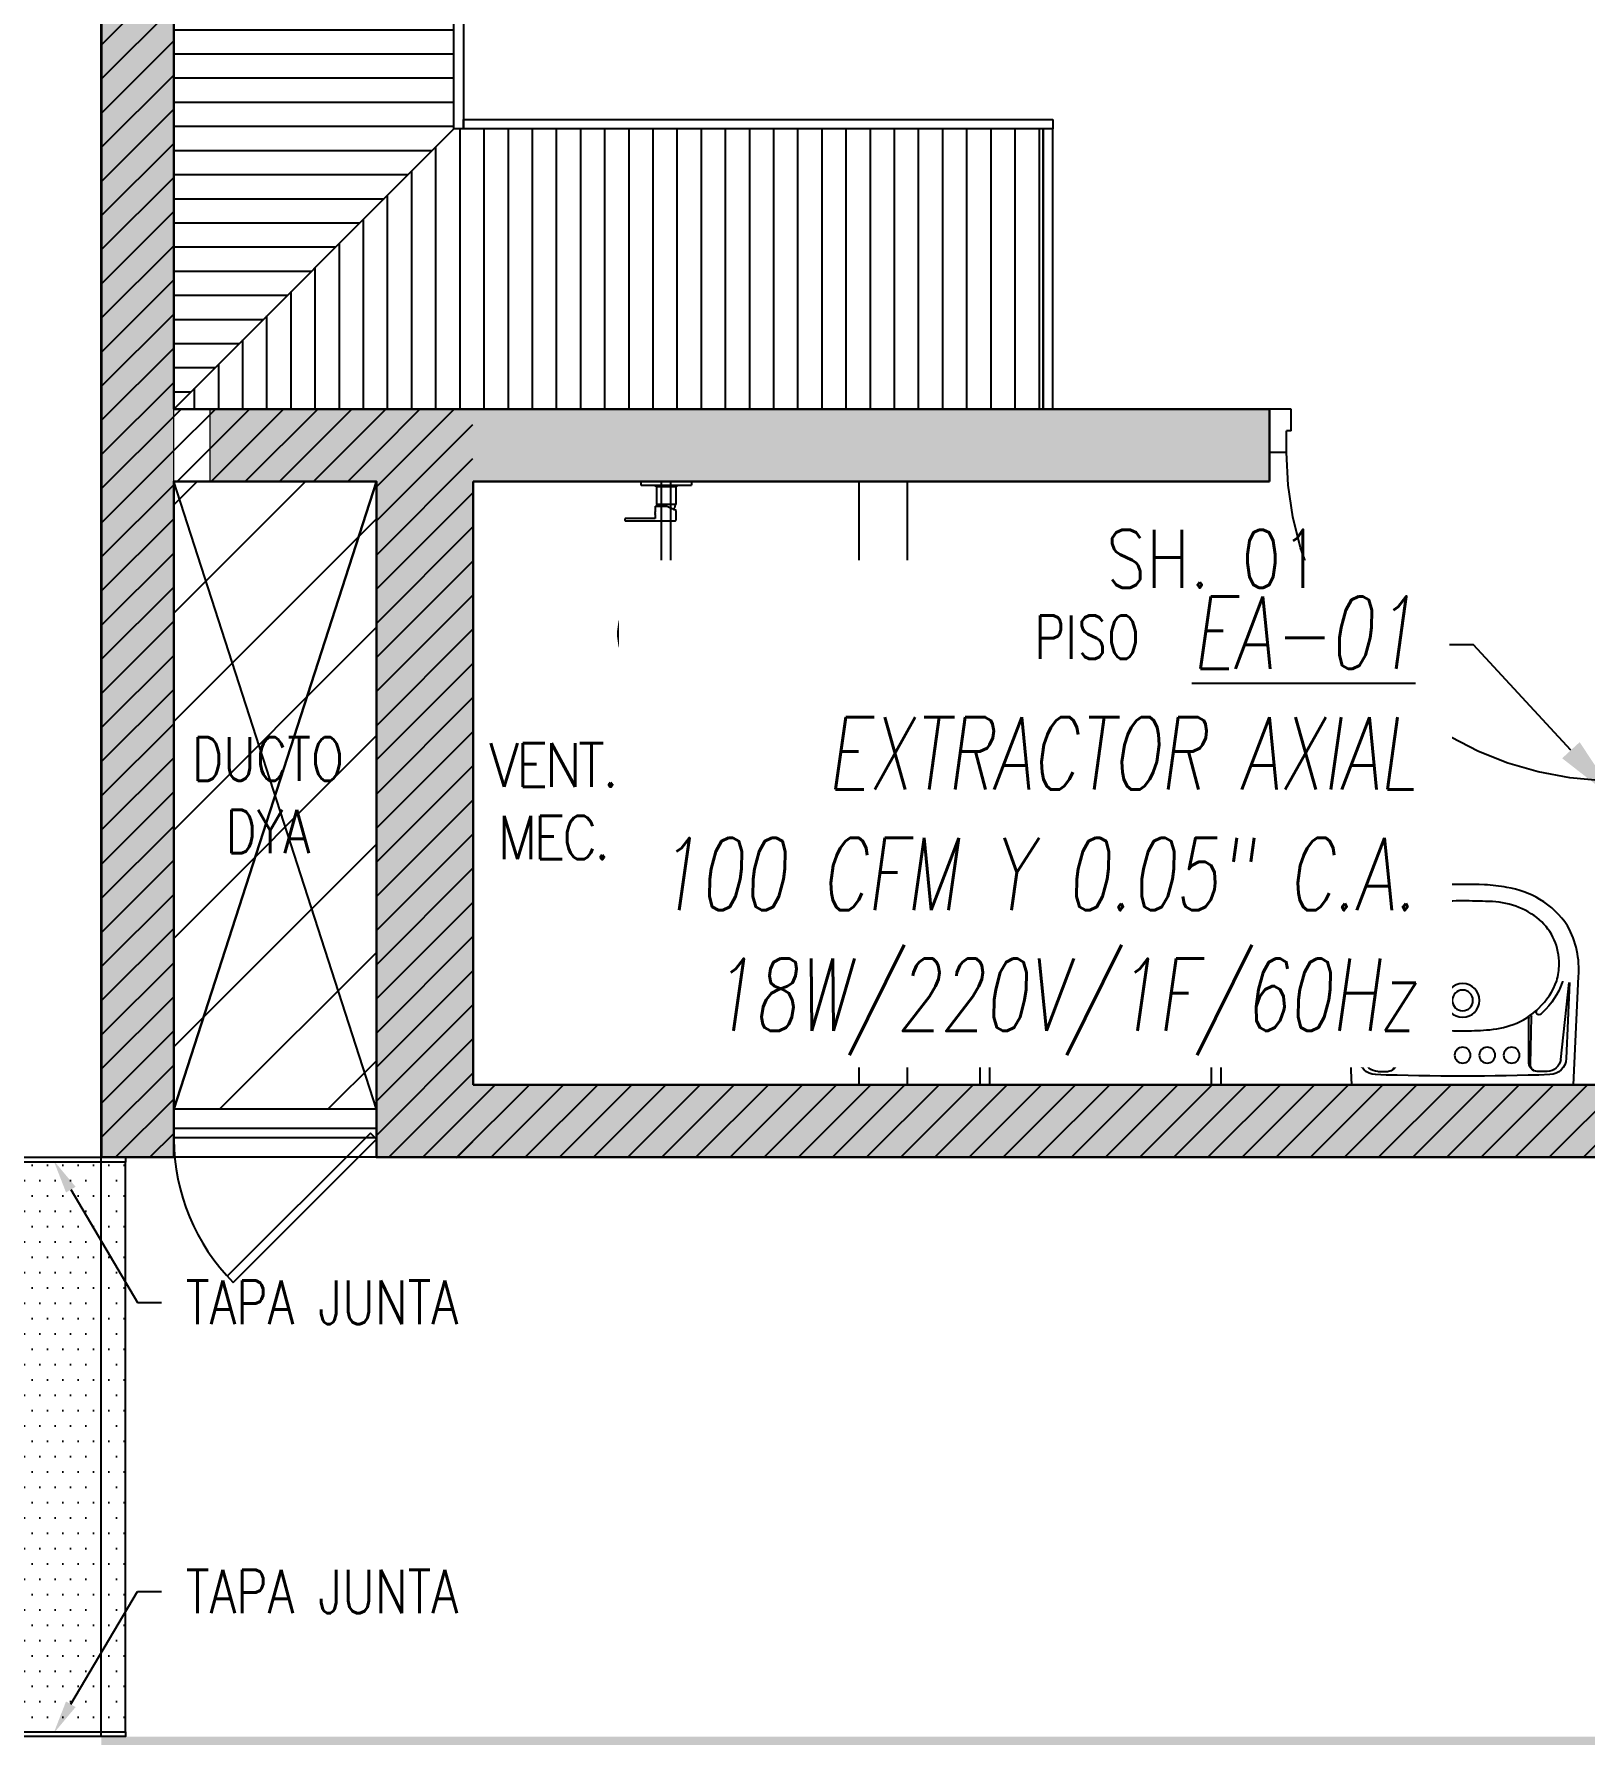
# Model space of a CAD drawing. Header units: millimetres. Extents: x 98 to 155, y -181 to 127.
# Drawn here: x 128.532 to 131.745, y -27.08 to -23.557 of the extents above; entities that cross this region are included whole.
import ezdxf
from ezdxf import colors
from ezdxf.entities.mleader import LeaderData, LeaderLine
from ezdxf.enums import TextEntityAlignment as Align
from ezdxf.math import Vec2, Vec3

# ---------------------------------------------------------------- set-up
doc = ezdxf.new("R2010")
doc.units = ezdxf.units.MM
doc.header["$LTSCALE"] = 15
for name, pattern in [('HIDDEN', [0.375, 0.25, -0.125]), ('HIDDEN2', [0.1875, 0.125, -0.0625]), ('X-REF_DP_Arquitectura$0$HIDDEN', [0.375, 0.25, -0.125])]:
    doc.linetypes.add(name, pattern=pattern)
doc.layers.get('0').update_dxf_attribs({"color": 250})
for name, color, linetype in [('A-HATCH', 250, 'Continuous'), ('A-LINEAS', 250, 'Continuous'), ('A-MOBILIARIO', 250, 'Continuous'), ('A-MURO BAJO', 250, 'Continuous'), ('A-PROYECCIONES INT.', 250, 'HIDDEN2'), ('A-SANITARIOS', 250, 'Continuous'), ('A-TEXTO-ACABADO PISO', 250, 'Continuous'), ('A_50_TextoAmbiente', 252, 'Continuous'), ('A_50_TextoIndicaciones', 250, 'Continuous'), ('A_50_Vigas', 250, 'X-REF_DP_Arquitectura$0$HIDDEN'), ('A_60_HatchEstructuras', 250, 'Continuous'), ('AREA MODIF', 250, 'Continuous'), ('DLP_MOBILIARIO FIJO', 250, 'Continuous'), ('L6 Linea fina', 141, 'Continuous'), ('MURO CF 60', 250, 'Continuous')]:
    doc.layers.add(name, color=color, linetype=linetype)
doc.layers.add('A-MUROS', color=252, linetype='Continuous', lineweight=30)
doc.layers.add('A_20_Estructuras', color=250, linetype='Continuous', lineweight=18)
doc.styles.add('JNV ING', font='romans.shx', dxfattribs={"width": 0.7, "oblique": 8, "height": 0.15})
doc.styles.add('ROMANS', font='romans.shx', dxfattribs={"width": 0.8})
doc.styles.add('TXT_COTAS', font='romans.shx', dxfattribs={"width": 0.8})
pattern_1 = [(45, (128.671876, -2.083635), (-0.03535534, 0.03535534), [])]

# ---------------------------------------------------------------- blocks, each defined once
blk = doc.blocks.new('EF-P112')
at = {"layer": 'A_60_HatchEstructuras'}
h = blk.add_hatch(color=256, dxfattribs=at)
h.dxf.hatch_style = 1
h.paths.add_polyline_path([(-21.85, -2.625), (-22, -2.625), (-22, -6.325), (-21.85, -6.325)])
h.paths.add_polyline_path([(-21.52, -0.625), (-20.85, -0.625), (-20.85, -0.475), (-21.67, -0.475), (-21.67, -6.325), (-21.52, -6.325)])
h.paths.add_polyline_path([(-25.65, -2.775), (-23.8, -2.775), (-23.8, -2.625), (-25.65, -2.625), (-25.65, -0.475), (-26.5, -0.475), (-26.5, -0.625), (-25.8, -0.625), (-25.8, -6.325), (-23.8, -6.325), (-23.8, -6.175), (-25.65, -6.175)])
h = blk.add_hatch(color=256, dxfattribs=at)
h.dxf.hatch_style = 1
h.paths.add_polyline_path([(-19.25, -4.775), (-21.445, -4.775), (-21.445, -4.925), (-21.1, -4.925), (-21.1, -6.325), (-11.7, -6.325), (-11.7, -6.175), (-15.25, -6.175), (-15.25, -4.775), (-15.45, -4.775), (-15.45, -6.175), (-18.35, -6.175), (-18.35, -4.775), (-18.5, -4.775), (-18.5, -6.175), (-20.9, -6.175), (-20.9, -4.925), (-19.25, -4.925)])
h.paths.add_polyline_path([(-21.47, -7.675), (-18.95, -7.675), (-18.95, -9.075), (-18.8, -9.075), (-18.8, -7.675), (-15.45, -7.675), (-15.45, -9.075), (-15.25, -9.075), (-15.25, -7.675), (-11.7, -7.675), (-11.7, -7.525), (-21.67, -7.525), (-21.67, -9.075), (-19.7, -9.075), (-19.7, -8.925), (-21.47, -8.925)])
blk.add_lwpolyline([(-21.445, -4.925), (-21.52, -4.925)])
at = {"elevation": 0}
for points in [[(-21.52, -6.225), (-21.1, -4.925)], [(-21.1, -6.225), (-21.52, -4.925)]]:
    blk.add_lwpolyline(points, dxfattribs=at)
at = {"layer": 'A_20_Estructuras'}
for points in [[(-21.52, -0.625), (-20.85, -0.625), (-20.85, -0.475), (-21.67, -0.475), (-21.67, -6.325), (-21.52, -6.325)], [(-19.25, -4.775), (-21.445, -4.775), (-21.445, -4.925), (-21.1, -4.925), (-21.1, -6.325), (-11.7, -6.325), (-11.7, -6.175), (-15.25, -6.175), (-15.25, -4.775), (-15.45, -4.775), (-15.45, -6.175), (-18.35, -6.175), (-18.35, -4.775), (-18.5, -4.775), (-18.5, -6.175), (-20.9, -6.175), (-20.9, -4.925), (-19.25, -4.925)]]:
    blk.add_lwpolyline(points, close=True, dxfattribs=at)
at = {"layer": 'A_50_Vigas'}
blk.add_line((-21.1, -6.225, 0), (-21.52, -6.225, 0), dxfattribs=at)
blk.add_lwpolyline([(-21.67, -7.525), (-21.67, -6.325)], dxfattribs=at)
blk = doc.blocks.new('ducha marsano')
at = {"linetype": 'HIDDEN2', "ltscale": 0.5, "extrusion": (-4.9425e-10, -7.91123e-10, -1)}
for p, q in [((-0.01, 0), (0.01, 0)), ((0.01, 0), (0.01, -0.3155)), ((-0.01, -0.3155), (-0.01, 0)), ((-0.0205, -0.08), (-0.0205, -0.0601)), ((-0.0155, -0.058), (-0.0157, -0.058)), ((0.0225, -0.0515), (-0.0001, -0.0515)), ((0.0225, -0.0515), (0.0225, -0.0627)), ((0.0225, -0.0682), (0.0225, -0.077)), ((0.021, -0.0815), (-0.019, -0.0815)), ((0.025, -0.0815), (0.021, -0.0815)), ((0.0225, -0.077), (0.025, -0.077)), ((0.025, -0.077), (0.0771, -0.077)), ((0.0771, -0.0815), (0.025, -0.0815)), ((0.0771, -0.077), (0.0816, -0.077)), ((0.0816, -0.0815), (0.0771, -0.0815)), ((0.0816, -0.077), (0.082, -0.077)), ((0.082, -0.0815), (0.0816, -0.0815)), ((0.082, -0.077), (0.084, -0.077)), ((0.084, -0.0815), (0.082, -0.0815)), ((0.0855, -0.0785), (0.0855, -0.08)), ((0.01, -0.3155), (-0.01, -0.3155))]:
    blk.add_line(p, q, dxfattribs=at)
for centre, radius, start, end in [((-0.0004, -0.0462), 0.02, 323.9581, 354.9298), ((0.0004, -0.0462), 0.02, 185.0702, 195.2705), ((0.019, -0.08), 0.0015, 270, 360), ((-0.084, -0.0785), 0.0015, 90, 180), ((-0.084, -0.08), 0.0015, 180, 270), ((0, -0.3155), 0.1, 95.7392, 84.2608)]:
    blk.add_arc(centre, radius, start, end, dxfattribs=at)
at = {"linetype": 'HIDDEN2', "ltscale": 0.5, "extrusion": (-4.94252e-10, -7.91124e-10, -1)}
blk.add_ellipse((0, -0.0515), major_axis=(-0.0225, -0.0095), ratio=0.001448, start_param=0.425436, end_param=1.567366, dxfattribs=at)
at = {"linetype": 'HIDDEN2', "ltscale": 0.5}
for points, degree in [([(-0.0305, 0), (0, 0), (0.0305, 0)], 2), ([(0.0305, 0), (0.0415, 0), (0.0525, 0)], 2), ([(0.0525, 0), (0.0525, -0.0038), (0.0525, -0.0075)], 2), ([(-0.0525, 0), (-0.0525, -0.0038), (-0.0525, -0.0075)], 2), ([(-0.0525, 0), (-0.0415, 0), (-0.0305, 0)], 2), ([(-0.0525, -0.0075), (-0.0525, -0.0075), (-0.0525, -0.0075)], 2), ([(0.0305, -0.008), (0, -0.008), (-0.0305, -0.008)], 2), ([(-0.0215, -0.008), (-0.0215, -0.0093), (-0.0215, -0.0105)], 2), ([(-0.021, -0.011), (-0.007, -0.011), (0.007, -0.011), (0.021, -0.011)], 3), ([(-0.02, -0.011), (-0.02, -0.0294), (-0.02, -0.0477)], 2), ([(0.02, -0.011), (0.02, -0.0294), (0.02, -0.0477)], 2), ([(0.0215, -0.008), (0.0215, -0.0093), (0.0215, -0.0105)], 2), ([(-0.0197, -0.048), (0, -0.048), (0.0197, -0.048)], 2)]:
    blk.add_open_spline(points, degree=degree, dxfattribs=at)
for points, weights in [([(-0.0525, -0.0075), (-0.0525, -0.0075), (-0.0525, -0.0075)], [1, 0.990847086912, 0.982266230892]), ([(-0.052, -0.008), (-0.0525, -0.008), (-0.0525, -0.0075)], [1, 0.707106781193, 1]), ([(-0.0215, -0.0105), (-0.0215, -0.011), (-0.021, -0.011)], [1, 0.70710678154, 1]), ([(0.0211, -0.011), (0.0211, -0.011), (0.021, -0.011)], [1, 0.992411795776, 1]), ([(0.052, -0.008), (0.0521, -0.008), (0.0521, -0.008)], [1, 0.992411795771, 1]), ([(-0.02, -0.0477), (-0.02, -0.048), (-0.0197, -0.048)], [1, 0.707106780138, 1]), ([(0.02, -0.0477), (0.02, -0.048), (0.0197, -0.048)], [1, 0.707106779703, 1])]:
    blk.add_rational_spline(points, weights, degree=2, dxfattribs=at)
for points, knots in [([(-0.0305, -0.008), (-0.0332, -0.008), (-0.0374, -0.008), (-0.0424, -0.008), (-0.0458, -0.008), (-0.0486, -0.008), (-0.0512, -0.008), (-0.052, -0.008), (-0.052, -0.008)], [0, 0, 0, 0, 8.104572, 12.495263, 16.885954, 21.276645, 25.667336, 33.771908, 33.771908, 33.771908, 33.771908]), ([(0.052, -0.008), (0.052, -0.008), (0.0512, -0.008), (0.0486, -0.008), (0.0458, -0.008), (0.0424, -0.008), (0.0374, -0.008), (0.0332, -0.008), (0.0305, -0.008)], [0, 0, 0, 0, 8.104572, 12.495263, 16.885954, 21.276645, 25.667336, 33.771908, 33.771908, 33.771908, 33.771908]), ([(0.0225, -0.0682), (0.0225, -0.0682), (0.0225, -0.0682), (0.0225, -0.0679), (0.0224, -0.0677), (0.0224, -0.0672), (0.0224, -0.0669), (0.0223, -0.0662), (0.0223, -0.0658), (0.0223, -0.0652), (0.0223, -0.0648), (0.0224, -0.0641), (0.0224, -0.0638), (0.0224, -0.0633), (0.0225, -0.0631), (0.0225, -0.0628), (0.0225, -0.0627), (0.0225, -0.0627)], [0.4148436, 0.4148436, 0.4148436, 0.4148436, 0.5185541, 0.5185541, 0.6222645, 0.6222645, 0.7259759, 0.7259759, 0.8296873, 0.8296873, 0.9333987, 0.9333987, 1.03711, 1.03711, 1.1408205, 1.1408205, 1.2445309, 1.2445309, 1.2445309, 1.2445309])]:
    blk.add_open_spline(points, degree=3, knots=knots, dxfattribs=at)
for points, weights, degree, knots in [([(0.0211, -0.011), (0.0211, -0.011), (0.0211, -0.011), (0.0211, -0.011), (0.0214, -0.0109), (0.0215, -0.0107), (0.0215, -0.0105)], [0.918641037743, 0.918640949346, 0.918640860949, 0.918640772552, 0.789223156395, 0.789223156395, 0.918640772552], 3, [0.1238988, 0.1238988, 0.1238988, 0.1238988, 0.1238993, 0.1238993, 0.1238993, 0.78603, 0.78603, 0.78603, 0.78603]), ([(0.0521, -0.008), (0.0521, -0.008), (0.0521, -0.008), (0.0525, -0.0079), (0.0525, -0.0075)], [0.918641037749, 0.918640905153, 0.918640772558, 0.724517853988, 0.918640772558], 2, [0.1238988, 0.1238988, 0.1238988, 0.1238993, 0.1238993, 0.7860311, 0.7860311, 0.7860311])]:
    blk.add_rational_spline(points, weights, degree=degree, knots=knots, dxfattribs=at)
blk = doc.blocks.new('*U146')
for p, q in [((0.01, 0.705), (0.01, 0.75)), ((0.1, 0.715), (0.1, 0.75)), ((0.055, 0.705), (0.01, 0.705)), ((0.1, 0.715), (0.055, 0.715)), ((0.055, 0.705), (0.055, 0.715)), ((0.055, 0.045), (0.01, 0.045)), ((0.01, 0.045), (0.01, 0)), ((0.055, 0.045), (0.055, 0.035)), ((0.1, 0.035), (0.055, 0.035)), ((0.1, 0.035), (0.1, 0))]:
    blk.add_line(p, q)
blk.add_lwpolyline([(0.78, 0.07), (0.78, 0.035), (0.1, 0.035), (0.1, 0.07)], close=True)
at = {"linetype": 'HIDDEN2'}
blk.add_arc((0.0996, 0.0341), 0.6809, 2.2301, 89.9672, dxfattribs=at)
blk = doc.blocks.new('SIFON JET_PLANTA')
at = {"extrusion": (-2.64698e-23, 6.61744e-24, -1)}
for p, q in [((-0.2077, 0.2455, 0), (-0.2055, 0.247, 0)), ((-0.2055, 0.247, 0), (-0.2007, 0.2492, 0)), ((-0.2007, 0.2492, 0), (-0.195, 0.25, 0)), ((-0.195, 0.25, 0), (-0.195, 0.25, 0)), ((-0.195, 0.25, 0), (-0.1605, 0.25, 0)), ((-0.1605, 0.25, 0), (-0.0975, 0.25, 0)), ((-0.0975, 0.25, 0), (-0.0323, 0.25, 0)), ((-0.0323, 0.25, 0), (0, 0.25, 0)), ((0, 0.25, 0), (0, -0.25, 0)), ((-0.4322, 0.191, 0), (-0.215, 0.2181, 0)), ((-0.215, 0.2278, 0), (-0.2149, 0.2323, 0)), ((-0.215, 0.2234, 0), (-0.215, 0.2278, 0)), ((-0.215, 0.2181, 0), (-0.215, 0.2234, 0)), ((-0.2149, 0.2323, 0), (-0.2142, 0.2356, 0)), ((-0.2142, 0.2356, 0), (-0.2129, 0.239, 0)), ((-0.2129, 0.239, 0), (-0.211, 0.2419, 0)), ((-0.211, 0.2419, 0), (-0.2091, 0.2441, 0)), ((-0.2091, 0.2441, 0), (-0.2077, 0.2455, 0)), ((-0.5346, 0.176, 0), (-0.5265, 0.1784, 0)), ((-0.5265, 0.1784, 0), (-0.5216, 0.1797, 0)), ((-0.5216, 0.1797, 0), (-0.5148, 0.1813, 0)), ((-0.5148, 0.1813, 0), (-0.5079, 0.1829, 0)), ((-0.5079, 0.1829, 0), (-0.5016, 0.1842, 0)), ((-0.5016, 0.1842, 0), (-0.4865, 0.1867, 0)), ((-0.4865, 0.1867, 0), (-0.4763, 0.188, 0)), ((-0.4763, 0.188, 0), (-0.4726, 0.1884, 0)), ((-0.4726, 0.1884, 0), (-0.4636, 0.1892, 0)), ((-0.4636, 0.1892, 0), (-0.4549, 0.1897, 0)), ((-0.4549, 0.1897, 0), (-0.449, 0.1899, 0)), ((-0.449, 0.1899, 0), (-0.44, 0.19, 0)), ((-0.44, 0.19, 0), (-0.4322, 0.191, 0)), ((-0.6106, 0.1389, 0), (-0.6061, 0.142, 0)), ((-0.6061, 0.142, 0), (-0.6, 0.1461, 0)), ((-0.6, 0.1461, 0), (-0.5963, 0.1484, 0)), ((-0.5963, 0.1484, 0), (-0.5908, 0.1517, 0)), ((-0.5908, 0.1517, 0), (-0.5862, 0.1543, 0)), ((-0.5862, 0.1543, 0), (-0.5794, 0.158, 0)), ((-0.5794, 0.158, 0), (-0.5693, 0.1629, 0)), ((-0.5693, 0.1629, 0), (-0.5517, 0.1703, 0)), ((-0.5517, 0.1703, 0), (-0.5465, 0.1722, 0)), ((-0.5465, 0.1722, 0), (-0.5385, 0.1749, 0)), ((-0.5385, 0.1749, 0), (-0.5346, 0.176, 0)), ((-0.6503, 0.1023, 0), (-0.6453, 0.108, 0)), ((-0.6453, 0.108, 0), (-0.6386, 0.1152, 0)), ((-0.6386, 0.1152, 0), (-0.6326, 0.121, 0)), ((-0.6326, 0.121, 0), (-0.6299, 0.1235, 0)), ((-0.6299, 0.1235, 0), (-0.6251, 0.1276, 0)), ((-0.6251, 0.1276, 0), (-0.6206, 0.1314, 0)), ((-0.6206, 0.1314, 0), (-0.6168, 0.1344, 0)), ((-0.6168, 0.1344, 0), (-0.6106, 0.1389, 0)), ((-0.6722, 0.0699, 0), (-0.6705, 0.0728, 0)), ((-0.6705, 0.0728, 0), (-0.669, 0.0755, 0)), ((-0.669, 0.0755, 0), (-0.6672, 0.0785, 0)), ((-0.6672, 0.0785, 0), (-0.665, 0.082, 0)), ((-0.665, 0.082, 0), (-0.6634, 0.0845, 0)), ((-0.6634, 0.0845, 0), (-0.6611, 0.088, 0)), ((-0.6611, 0.088, 0), (-0.657, 0.0936, 0)), ((-0.657, 0.0936, 0), (-0.6534, 0.0984, 0)), ((-0.657, 0.0936, 0), (-0.657, 0.0936, 0)), ((-0.6534, 0.0984, 0), (-0.6503, 0.1023, 0)), ((-0.6534, 0.0984, 0), (-0.6534, 0.0984, 0)), ((-0.6867, 0.031, 0), (-0.6855, 0.0361, 0)), ((-0.6855, 0.0361, 0), (-0.6838, 0.0421, 0)), ((-0.6855, 0.0361, 0), (-0.6855, 0.0361, 0)), ((-0.6838, 0.0421, 0), (-0.6819, 0.048, 0)), ((-0.6838, 0.0421, 0), (-0.6838, 0.0421, 0)), ((-0.6819, 0.048, 0), (-0.6804, 0.0521, 0)), ((-0.6804, 0.0521, 0), (-0.6793, 0.0547, 0)), ((-0.6793, 0.0547, 0), (-0.6779, 0.0582, 0)), ((-0.6779, 0.0582, 0), (-0.6745, 0.0655, 0)), ((-0.6745, 0.0655, 0), (-0.6722, 0.0699, 0)), ((-0.6745, 0.0655, 0), (-0.6745, 0.0655, 0)), ((-0.69, 0, 0), (-0.6899, 0.0044, 0)), ((-0.6899, 0.0044, 0), (-0.6897, 0.0096, 0)), ((-0.6897, 0.0096, 0), (-0.6893, 0.014, 0)), ((-0.6893, 0.014, 0), (-0.6887, 0.0194, 0)), ((-0.6887, 0.0194, 0), (-0.6881, 0.0236, 0)), ((-0.6881, 0.0236, 0), (-0.6872, 0.0284, 0)), ((-0.6881, 0.0236, 0), (-0.6881, 0.0236, 0)), ((-0.6872, 0.0284, 0), (-0.6867, 0.031, 0)), ((-0.6899, -0.0065, 0), (-0.69, 0, 0)), ((-0.6896, -0.0111, 0), (-0.6899, -0.0065, 0)), ((-0.6891, -0.0164, 0), (-0.6896, -0.0111, 0)), ((-0.6881, -0.0232, 0), (-0.6891, -0.0164, 0)), ((-0.6876, -0.0264, 0), (-0.6881, -0.0232, 0)), ((-0.687, -0.0296, 0), (-0.6876, -0.0264, 0)), ((-0.6864, -0.0321, 0), (-0.687, -0.0296, 0)), ((-0.6855, -0.0361, 0), (-0.6864, -0.0321, 0)), ((-0.6838, -0.0419, 0), (-0.6855, -0.0361, 0)), ((-0.6827, -0.0457, 0), (-0.6838, -0.0419, 0)), ((-0.6814, -0.0492, 0), (-0.6827, -0.0457, 0)), ((-0.6803, -0.0522, 0), (-0.6814, -0.0492, 0)), ((-0.6792, -0.0551, 0), (-0.6803, -0.0522, 0)), ((-0.6779, -0.0581, 0), (-0.6792, -0.0551, 0)), ((-0.677, -0.0602, 0), (-0.6779, -0.0581, 0)), ((-0.6751, -0.0642, 0), (-0.677, -0.0602, 0)), ((-0.6722, -0.0699, 0), (-0.6751, -0.0642, 0)), ((-0.6706, -0.0727, 0), (-0.6722, -0.0699, 0)), ((-0.6679, -0.0774, 0), (-0.6706, -0.0727, 0)), ((-0.6646, -0.0826, 0), (-0.6679, -0.0774, 0)), ((-0.6623, -0.0862, 0), (-0.6646, -0.0826, 0)), ((-0.6599, -0.0897, 0), (-0.6623, -0.0862, 0)), ((-0.6554, -0.0958, 0), (-0.6599, -0.0897, 0)), ((-0.6494, -0.1032, 0), (-0.6554, -0.0958, 0)), ((-0.6458, -0.1074, 0), (-0.6494, -0.1032, 0)), ((-0.64, -0.1137, 0), (-0.6458, -0.1074, 0)), ((-0.6379, -0.1158, 0), (-0.64, -0.1137, 0)), ((-0.6347, -0.119, 0), (-0.6379, -0.1158, 0)), ((-0.6335, -0.1201, 0), (-0.6347, -0.119, 0)), ((-0.6347, -0.119, 0), (-0.6347, -0.119, 0)), ((-0.6318, -0.1217, 0), (-0.6335, -0.1201, 0)), ((-0.6305, -0.123, 0), (-0.6318, -0.1217, 0)), ((-0.6318, -0.1217, 0), (-0.6318, -0.1217, 0)), ((-0.6288, -0.1244, 0), (-0.6305, -0.123, 0)), ((-0.6276, -0.1255, 0), (-0.6288, -0.1244, 0)), ((-0.6262, -0.1268, 0), (-0.6276, -0.1255, 0)), ((-0.6245, -0.1281, 0), (-0.6262, -0.1268, 0)), ((-0.6235, -0.1291, 0), (-0.6245, -0.1281, 0)), ((-0.6245, -0.1281, 0), (-0.6245, -0.1281, 0)), ((-0.6223, -0.13, 0), (-0.6235, -0.1291, 0)), ((-0.6215, -0.1307, 0), (-0.6223, -0.13, 0)), ((-0.6204, -0.1315, 0), (-0.6215, -0.1307, 0)), ((-0.6193, -0.1324, 0), (-0.6204, -0.1315, 0)), ((-0.6179, -0.1335, 0), (-0.6193, -0.1324, 0)), ((-0.6168, -0.1344, 0), (-0.6179, -0.1335, 0)), ((-0.6153, -0.1355, 0), (-0.6168, -0.1344, 0)), ((-0.6142, -0.1363, 0), (-0.6153, -0.1355, 0)), ((-0.612, -0.1379, 0), (-0.6142, -0.1363, 0)), ((-0.6086, -0.1403, 0), (-0.612, -0.1379, 0)), ((-0.607, -0.1415, 0), (-0.6086, -0.1403, 0)), ((-0.6058, -0.1422, 0), (-0.607, -0.1415, 0)), ((-0.6039, -0.1435, 0), (-0.6058, -0.1422, 0)), ((-0.602, -0.1448, 0), (-0.6039, -0.1435, 0)), ((-0.6004, -0.1458, 0), (-0.602, -0.1448, 0)), ((-0.5987, -0.1469, 0), (-0.6004, -0.1458, 0)), ((-0.5964, -0.1483, 0), (-0.5987, -0.1469, 0)), ((-0.595, -0.1492, 0), (-0.5964, -0.1483, 0)), ((-0.5936, -0.15, 0), (-0.595, -0.1492, 0)), ((-0.5918, -0.1511, 0), (-0.5936, -0.15, 0)), ((-0.5896, -0.1524, 0), (-0.5918, -0.1511, 0)), ((-0.5871, -0.1538, 0), (-0.5896, -0.1524, 0)), ((-0.5833, -0.1559, 0), (-0.5871, -0.1538, 0)), ((-0.5781, -0.1587, 0), (-0.5833, -0.1559, 0)), ((-0.5759, -0.1598, 0), (-0.5781, -0.1587, 0)), ((-0.5738, -0.1608, 0), (-0.5759, -0.1598, 0)), ((-0.5702, -0.1625, 0), (-0.5738, -0.1608, 0)), ((-0.5675, -0.1637, 0), (-0.5702, -0.1625, 0)), ((-0.5659, -0.1645, 0), (-0.5675, -0.1637, 0)), ((-0.5644, -0.1652, 0), (-0.5659, -0.1645, 0)), ((-0.5614, -0.1664, 0), (-0.5644, -0.1652, 0)), ((-0.5598, -0.1671, 0), (-0.5614, -0.1664, 0)), ((-0.5568, -0.1683, 0), (-0.5598, -0.1671, 0)), ((-0.5543, -0.1693, 0), (-0.5568, -0.1683, 0)), ((-0.551, -0.1706, 0), (-0.5543, -0.1693, 0)), ((-0.5491, -0.1713, 0), (-0.551, -0.1706, 0)), ((-0.5465, -0.1722, 0), (-0.5491, -0.1713, 0)), ((-0.5449, -0.1728, 0), (-0.5465, -0.1722, 0)), ((-0.5428, -0.1735, 0), (-0.5449, -0.1728, 0)), ((-0.5412, -0.174, 0), (-0.5428, -0.1735, 0)), ((-0.5385, -0.1749, 0), (-0.5412, -0.174, 0)), ((-0.5352, -0.1759, 0), (-0.5385, -0.1749, 0)), ((-0.5385, -0.1749, 0), (-0.5385, -0.1749, 0)), ((-0.5321, -0.1768, 0), (-0.5352, -0.1759, 0)), ((-0.5296, -0.1775, 0), (-0.5321, -0.1768, 0)), ((-0.5267, -0.1783, 0), (-0.5296, -0.1775, 0)), ((-0.5238, -0.1791, 0), (-0.5267, -0.1783, 0)), ((-0.5267, -0.1783, 0), (-0.5267, -0.1783, 0)), ((-0.5217, -0.1796, 0), (-0.5238, -0.1791, 0)), ((-0.5177, -0.1807, 0), (-0.5217, -0.1796, 0)), ((-0.5151, -0.1813, 0), (-0.5177, -0.1807, 0)), ((-0.5118, -0.1821, 0), (-0.5151, -0.1813, 0)), ((-0.5094, -0.1826, 0), (-0.5118, -0.1821, 0)), ((-0.5066, -0.1832, 0), (-0.5094, -0.1826, 0)), ((-0.5022, -0.184, 0), (-0.5066, -0.1832, 0)), ((-0.4974, -0.1849, 0), (-0.5022, -0.184, 0)), ((-0.495, -0.1854, 0), (-0.4974, -0.1849, 0)), ((-0.4974, -0.1849, 0), (-0.4974, -0.1849, 0)), ((-0.4936, -0.1856, 0), (-0.495, -0.1854, 0)), ((-0.4916, -0.1859, 0), (-0.4936, -0.1856, 0)), ((-0.4884, -0.1864, 0), (-0.4916, -0.1859, 0)), ((-0.4862, -0.1867, 0), (-0.4884, -0.1864, 0)), ((-0.4824, -0.1872, 0), (-0.4862, -0.1867, 0)), ((-0.4812, -0.1874, 0), (-0.4824, -0.1872, 0)), ((-0.4785, -0.1877, 0), (-0.4812, -0.1874, 0)), ((-0.4761, -0.188, 0), (-0.4785, -0.1877, 0)), ((-0.4735, -0.1883, 0), (-0.4761, -0.188, 0)), ((-0.4695, -0.1887, 0), (-0.4735, -0.1883, 0)), ((-0.4651, -0.189, 0), (-0.4695, -0.1887, 0)), ((-0.4639, -0.1891, 0), (-0.4651, -0.189, 0)), ((-0.4651, -0.189, 0), (-0.4651, -0.189, 0)), ((-0.4619, -0.1893, 0), (-0.4639, -0.1891, 0)), ((-0.4592, -0.1894, 0), (-0.4619, -0.1893, 0)), ((-0.4568, -0.1896, 0), (-0.4592, -0.1894, 0)), ((-0.455, -0.1897, 0), (-0.4568, -0.1896, 0)), ((-0.4518, -0.1898, 0), (-0.455, -0.1897, 0)), ((-0.449, -0.1899, 0), (-0.4518, -0.1898, 0)), ((-0.4467, -0.1899, 0), (-0.449, -0.1899, 0)), ((-0.4428, -0.19, 0), (-0.4467, -0.1899, 0)), ((-0.44, -0.19, 0), (-0.4428, -0.19, 0)), ((-0.215, -0.2181, 0), (-0.44, -0.19, 0)), ((-0.215, -0.227, 0), (-0.215, -0.2181, 0)), ((-0.215, -0.23, 0), (-0.215, -0.227, 0)), ((-0.2147, -0.2335, 0), (-0.215, -0.23, 0)), ((-0.2138, -0.2369, 0), (-0.2147, -0.2335, 0)), ((-0.2126, -0.2395, 0), (-0.2138, -0.2369, 0)), ((-0.2138, -0.2369, 0), (-0.2138, -0.2369, 0)), ((-0.2108, -0.2423, 0), (-0.2126, -0.2395, 0)), ((-0.2126, -0.2395, 0), (-0.2126, -0.2395, 0)), ((-0.2091, -0.2441, 0), (-0.2108, -0.2423, 0)), ((-0.2108, -0.2423, 0), (-0.2108, -0.2423, 0)), ((-0.2108, -0.2423, 0), (-0.2108, -0.2423, 0)), ((-0.209, -0.244, 0), (-0.2091, -0.2441, 0)), ((-0.2067, -0.2462, 0), (-0.209, -0.244, 0)), ((-0.209, -0.244, 0), (-0.209, -0.244, 0)), ((-0.2029, -0.2484, 0), (-0.2067, -0.2462, 0)), ((-0.2067, -0.2462, 0), (-0.2067, -0.2462, 0)), ((-0.1995, -0.2495, 0), (-0.2029, -0.2484, 0)), ((-0.2029, -0.2484, 0), (-0.2029, -0.2484, 0)), ((-0.195, -0.25, 0), (-0.1995, -0.2495, 0)), ((0, -0.25, 0), (-0.195, -0.25, 0))]:
    blk.add_line(p, q, dxfattribs=at)
for p, q in [((-0.195, 0.25, 0), (0, 0.25, 0)), ((0, 0.25, 0), (0, -0.25, 0)), ((-0.215, 0.2181, 0), (-0.44, 0.19, 0)), ((-0.215, -0.23, 0), (-0.215, 0.23, 0)), ((-0.2091, 0.2441, 0), (-0.1921, 0.2271, 0)), ((-0.195, -0.22, 0), (-0.195, 0.22, 0)), ((-0.185, 0.23, 0), (0, 0.23, 0)), ((-0.265, 0.0718, 0), (-0.265, 0.1028, 0)), ((-0.255, -0.0562, 0), (-0.255, 0.0562, 0)), ((-0.265, -0.1028, 0), (-0.265, -0.0718, 0)), ((-0.215, -0.2181, 0), (-0.44, -0.19, 0)), ((-0.2091, -0.2441, 0), (-0.1921, -0.2271, 0)), ((0, -0.23, 0), (-0.185, -0.23, 0)), ((0, -0.25, 0), (-0.195, -0.25, 0))]:
    blk.add_line(p, q)
at = {"elevation": 0}
for points in [[(-0.265, 0.1028, 0.0362), (-0.2844, 0.1202, 0.08725), (-0.3535, 0.1565, 0.077598), (-0.44, 0.17, 0.077598), (-0.5265, 0.1565, 0.08725), (-0.5956, 0.1202, 0.105601), (-0.6443, 0.0627, 0.12364), (-0.66, 0, 0.12364), (-0.6443, -0.0627, 0.105601), (-0.5956, -0.1202, 0.08725), (-0.5265, -0.1565, 0.077598), (-0.44, -0.17, 0.077598)], [(-0.255, 0.0562, 0.100268), (-0.2967, 0.1044, 0.08725), (-0.3596, 0.1374, 0.077598), (-0.44, 0.15, 0.077598), (-0.5204, 0.1374, 0.08725), (-0.5833, 0.1044, 0.105601), (-0.6266, 0.0532, 0.12364), (-0.64, 0, 0.12364), (-0.6266, -0.0532, 0.105601), (-0.5833, -0.1044, 0.08725), (-0.5204, -0.1374, 0.077598), (-0.44, -0.15, 0.077598)], [(-0.44, -0.15, 0.077598), (-0.3596, -0.1374, 0.08725), (-0.2967, -0.1044, 0.100268), (-0.255, -0.0562, 0.12364)], [(-0.44, -0.17, 0.077598), (-0.3535, -0.1565, 0.08725), (-0.2844, -0.1202, 0.0362), (-0.265, -0.1028, 0.12364)]]:
    blk.add_lwpolyline(points, format="xyb", dxfattribs=at)
for centre, radius, start, end in [((-0.195, 0.23, 0), 0.02, 90, 180), ((-0.185, 0.22, 0), 0.01, 90, 180), ((-0.44, -0.1379, 0), 0.3279, 90, 107.4741), ((-0.4613, -0.0702, 0), 0.257, 107.4741, 127.2348), ((-0.4939, -0.0273, 0), 0.203, 127.2348, 151.4088), ((-0.544, 0, 0), 0.146, 151.4088, 180), ((-0.544, 0, 0), 0.146, 180, 208.5912), ((-0.4939, 0.0273, 0), 0.203, 208.5912, 232.7652), ((-0.4613, 0.0702, 0), 0.257, 232.7652, 252.5259), ((-0.44, 0.1379, 0), 0.3279, 252.5259, 270), ((-0.195, -0.23, 0), 0.02, 180, 270), ((-0.185, -0.22, 0), 0.01, 180, 270)]:
    blk.add_arc(centre, radius, start, end)
blk = doc.blocks.new('BOWL-ITALGRIF_VARADERO_01')
for p, q in [((-0.2032, -0.1971), (-0.2208, -0.038)), ((0.2032, -0.1971), (0.2208, -0.038)), ((-0.1404, -0.2077), (-0.1424, -0.1083)), ((-0.1375, -0.205), (-0.1375, -0.1117)), ((0.1375, -0.205), (0.1375, -0.1117)), ((0.1404, -0.2077), (0.1424, -0.1083)), ((-0.1753, -0.222), (-0.1544, -0.222)), ((0.1753, -0.222), (0.1544, -0.222))]:
    blk.add_line(p, q)
for points in [[(-0.0917, 0.1589, -0.02989), (-0.0456, 0.1646, -0.007822), (0.0456, 0.1646, -0.02989), (0.0918, 0.1589, -0.091737), (0.1601, 0.1343, -0.112496), (0.2175, 0.0792, -0.147885), (0.2402, -0.0257), (0.23, -0.25), (-0.23, -0.25), (-0.2402, -0.0257, -0.147885), (-0.2175, 0.0792, -0.112496), (-0.1601, 0.1343, -0.091737)], [(-0.0496, -0.1363, -0.062677), (-0.1048, -0.1249, -0.110639), (-0.1576, -0.091, -0.120976), (-0.195, -0.0344, -0.061198), (-0.2, 0, -0.21707), (-0.1593, 0.092, -0.174983), (-0.0545, 0.1298, -0.010618), (0, 0.131, -0.010618), (0.0545, 0.1298, -0.174983), (0.1593, 0.092, -0.21707), (0.2, 0, -0.061198), (0.195, -0.0344, -0.120976), (0.1576, -0.091, -0.110639), (0.1048, -0.1249, -0.062677), (0.0496, -0.1363, -0.017583), (0, -0.138, -0.017583)]]:
    blk.add_lwpolyline(points, format="xyb", close=True)
for points in [[(-0.2072, -0.035, 0.005), (-0.2064, -0.038, 0.121292), (-0.166, -0.0996, 0.007977), (-0.1624, -0.1031)], [(0.2072, -0.035, -0.005), (0.2064, -0.038, -0.121292), (0.166, -0.0996, -0.007977), (0.1624, -0.1031)], [(-0.2216, -0.0381), (-0.2145, -0.1954, 0.390823), (-0.1807, -0.2288, 0.017524), (0.1807, -0.2288, 0.390823), (0.2145, -0.1954), (0.2216, -0.0381)]]:
    blk.add_lwpolyline(points, format="xyb")
for centre, radius in [((0, -0.075), 0.035), ((0, -0.075), 0.0215), ((-0.1015, -0.1885), 0.0165), ((-0.051, -0.1885), 0.0165), ((0, -0.1885), 0.0165), ((0.051, -0.1885), 0.0165), ((0.1015, -0.1885), 0.0165)]:
    blk.add_circle(centre, radius)
for centre, radius, start, end in [((-0.1583, -0.0987), 0.006, 226.6431, 46.6431), ((0.1583, -0.0987), 0.006, 133.3569, 313.3569), ((-0.1404, -0.1083), 0.002, 54.3619, 181.1374), ((-0.1355, -0.1117), 0.002, 56.7109, 180), ((0.1048, -0.1249), 9.094947017729287e-16, 0, 217.6714), ((0.1355, -0.1117), 0.002, 0, 123.2891), ((0.1404, -0.1083), 0.002, 358.8626, 125.6381), ((-0.1753, -0.194), 0.028, 186.3111, 270), ((-0.1545, -0.205), 0.017, 270, 0), ((-0.1544, -0.208), 0.014, 270, 1.1374), ((0.1545, -0.205), 0.017, 180, 270), ((0.1544, -0.208), 0.014, 178.8626, 270), ((0.1753, -0.194), 0.028, 270, 353.6889)]:
    blk.add_arc(centre, radius, start, end)
blk = doc.blocks.new('DPTO 75_D1')
at = {"layer": 'A-MURO BAJO'}
for p, q in [((9.2, 0.15), (9.2, 1.4)), ((9.3, 0.15), (9.3, 1.4))]:
    blk.add_line(p, q, dxfattribs=at)
at = {"layer": 'A-MUROS'}
for p, q in [((8.45, 1.55), (8.45, 1.4)), ((8.45, 1.4), (10.1, 1.4)), ((10.1, 1.4), (10.1, 0.15)), ((10.3, 1.4), (10.3, 0)), ((10.1, 0.15), (7.7, 0.15)), ((10.3, 0), (0.9, 0))]:
    blk.add_line(p, q, dxfattribs=at)
at = {"layer": 'DLP_MOBILIARIO FIJO', "elevation": 0}
blk.add_lwpolyline([(8.9186, 1.55), (8.8986, 1.55), (8.8986, 2.13), (8.9186, 2.13)], close=True, dxfattribs=at)
at = {"layer": 'A-MOBILIARIO', "rotation": 270}
blk.add_blockref('*U146', (7.7, 1.56, 0), dxfattribs=at)
at = {"layer": 'A-SANITARIOS', "extrusion": (-4.9425e-10, -7.91123e-10, -1), "xscale": -0.9999999999999912, "rotation": 359.9999992996426}
blk.add_blockref('ducha marsano', (-9.7, 1.4, 0), dxfattribs=at)
at = {"layer": 'A-SANITARIOS', "extrusion": (-4.49068e-08, 3.60286e-08, 1), "rotation": 270.000001331223}
blk.add_blockref('SIFON JET_PLANTA', (8.8, 0.15, 0), dxfattribs=at)
at = {"layer": 'A-SANITARIOS'}
blk.add_blockref('BOWL-ITALGRIF_VARADERO_01', (8.05, 0.4, 0), dxfattribs=at)
blk = doc.blocks.new('TEXTO DUCTOS PT')
at = {"layer": 'A_50_TextoIndicaciones', "insert": (26.025, -5.575), "char_height": 0.09, "width": 0.4157, "attachment_point": 5, "style": 'ROMANS'}
blk.add_mtext('\\pxsm1,t16;DUCTO DYA', dxfattribs=at)
blk = doc.blocks.new('*U93')
at = {"linetype": 'HIDDEN', "ltscale": 0.2}
for p, q in [((0.2968, 0.2968), (0, 0)), ((0.0127, -0.0127), (0.309, 0.2835)), ((0, 0), (0.0127, -0.0127))]:
    blk.add_line(p, q, dxfattribs=at)
blk.add_arc((0, 0), 0.4195, 0, 45, dxfattribs=at)
blk = doc.blocks.new('pisos superiores')
at = {"layer": 'DLP_MOBILIARIO FIJO'}
h = blk.add_hatch(dxfattribs=at)
h.set_pattern_fill('_USER', color=256, scale=0.05, angle=180, pattern_type=0)
h.set_pattern_definition([(180, (-9816.085673, -3196.047796), (-6e-18, -0.05), [])])
h.paths.add_polyline_path([(0.23, -3.17), (0.23, -4.3), (0.81, -3.72), (0.81, -3.17)])
h = blk.add_hatch(dxfattribs=at)
h.set_pattern_fill('_USER', color=256, scale=0.05, angle=270, pattern_type=0)
h.set_pattern_definition([(270, (-7201.734953, -2437.56976), (0.05, -9e-18), [])])
h.paths.add_polyline_path([(0.23, -4.3), (2.0314, -4.3), (2.0314, -3.72), (0.81, -3.72)])
at = {"layer": 'A-LINEAS'}
for p, q in [((0.65, -4.45, 0), (0.23, -5.75, 0)), ((0.65, -5.75, 0), (0.23, -4.45, 0))]:
    blk.add_line(p, q, dxfattribs=at)
at = {"layer": 'A-MOBILIARIO'}
for p, q in [((0.65, -5.79, 0), (0.23, -5.79, 0)), ((0.65, -5.81, 0), (0.23, -5.81, 0))]:
    blk.add_line(p, q, dxfattribs=at)
at = {"layer": 'A-MURO BAJO'}
for p, q in [((0.65, -5.75, 0), (0.23, -5.75, 0)), ((0.65, -5.85, 0), (0.23, -5.85, 0))]:
    blk.add_line(p, q, dxfattribs=at)
at = {"layer": 'A-MUROS'}
blk.add_lwpolyline([(0.23, -5.85), (0.08, -5.85), (0.08, 0), (0.9, 0), (0.9, -0.15), (0.23, -0.15), (0.23, -4.3), (2.5, -4.3)], dxfattribs=at)
at = {"layer": 'A-MUROS', "elevation": 0}
blk.add_lwpolyline([(0.23, -5.85), (0.23, -4.45), (0.65, -4.45), (0.65, -5.85), (0.7, -5.85)], dxfattribs=at)
at = {"layer": 'DLP_MOBILIARIO FIJO', "elevation": 0}
for points in [[(0.23, -3.17), (0.23, -4.3), (0.81, -3.72), (0.81, -3.17)], [(0.83, -3.72), (0.81, -3.72), (0.81, -3.17), (0.83, -3.17)], [(2.0514, -3.7), (2.0514, -3.72), (0.83, -3.72), (0.83, -3.7)]]:
    blk.add_lwpolyline(points, close=True, dxfattribs=at)
at = {"layer": 'DLP_MOBILIARIO FIJO'}
blk.add_lwpolyline([(0.23, -4.3), (2.0314, -4.3), (2.0314, -3.72), (0.81, -3.72)], close=True, dxfattribs=at)
at = {"layer": 'A-PROYECCIONES INT.', "ltscale": 0.25, "rotation": 180}
blk.add_blockref('*U93', (0.65, -5.8127, 0), dxfattribs=at)
blk = doc.blocks.new('N.01')
at = {"layer": 'A-HATCH'}
h = blk.add_hatch(dxfattribs=at)
h.set_pattern_fill('DOTS', color=256, scale=0.02)
h.set_pattern_definition([(0, (74.125015, 7.025), (0.015875, 0.03175), [0, -0.03175])])
h.paths.add_polyline_path([(4, 5.835), (4.28, 5.835), (4.28, 7.015), (4, 7.015)])
at = {"elevation": 0}
for points in [[(4, 7.025), (4.28, 7.025), (4.28, 7.015), (4, 7.015)], [(4, 5.835), (4.28, 5.835), (4.28, 7.015), (4, 7.015)], [(4, 5.835), (4.28, 5.835), (4.28, 5.825), (4, 5.825)]]:
    blk.add_lwpolyline(points, close=True, dxfattribs=at)
at = {"layer": 'A-MUROS', "elevation": 0}
blk.add_lwpolyline([(4.3801, 7.025), (4.2301, 7.025), (4.2301, 12.875)], dxfattribs=at)
blk = doc.blocks.new('Vent SSHH F1')
at = {"layer": 'L6 Linea fina'}
ml = blk.add_multileader_mtext('Standard', dxfattribs=at)
ml.set_content('{\\LEA-01}\\PEXTRACTOR AXIAL\\P100 CFM Y 0.05" C.A.\\P18W/220V/1F/60Hz', color=12, style='JNV ING')
ml.set_leader_properties(color=256, linetype='ByLayer', lineweight=-1)
ml.build(insert=Vec2(0, 0))
ml.multileader.update_dxf_attribs({"dogleg_length": 0.05, "arrow_head_size": 0.15})
ctx = ml.context
ctx.base_point, ctx.char_height, ctx.arrow_head_size, ctx.landing_gap_size, ctx.plane_origin = Vec3(24.8087, -0.813, 0), 0.15, 0.15, 0.07, Vec3(27.2159, -1.4155, 0)
ctx.text_align_type = 2
notes = []
notes.append((ctx, [(0, (1, 1, 0), (26.7727, -0.813, 0), (-1, 0), 0.05, [(0, [(27.0761, -1.1418, 0)], 0, [])])]))
ctx.mtext.insert, ctx.mtext.alignment, ctx.mtext.flow_direction = Vec3(26.6527, -0.713, 0), 3, 5
ctx.mtext.has_bg_fill, ctx.mtext.bg_color, ctx.mtext.bg_scale_factor, ctx.mtext.bg_transparency, ctx.mtext.use_window_bg_color = 1, -1027028792, 1.5, 0, 1
for ctx, leaders in notes:
    for number, flags, end, landing, length, lines in leaders:
        leader = LeaderData()
        leader.index, (leader.has_last_leader_line, leader.has_dogleg_vector, leader.attachment_direction) = number, flags
        leader.last_leader_point, leader.dogleg_vector, leader.dogleg_length = Vec3(end), Vec3(landing), length
        for number, points, colour, breaks in lines:
            line = LeaderLine()
            line.index, line.vertices, line.color, line.breaks = number, Vec3.list(points), colors.encode_raw_color(colour), breaks
            leader.lines.append(line)
        ctx.leaders.append(leader)

msp = doc.modelspace()

# ---------------------------------------------------------------- hatches: boundary and pattern name
at = {"layer": 'MURO CF 60'}
h = msp.add_hatch(dxfattribs=at)
h.set_pattern_fill('_USER', color=256, scale=0.05, angle=45, pattern_type=0)
h.set_pattern_definition(pattern_1)
h.paths.add_polyline_path([(128.6719, -25.8834), (128.8219, -25.8834), (128.8219, -20.0334), (128.6719, -20.0334)])

# ---------------------------------------------------------------- block references
msp.add_blockref('EF-P112', (150.3419, -19.5586))

# ---------------------------------------------------------------- leaders
at = {"layer": 'A_50_TextoIndicaciones'}
ml = msp.add_multileader_mtext('Standard', dxfattribs=at)
ml.set_content('\\pxsm1,t16;TAPA JUNTA ', color=256, style='TXT_COTAS')
ml.set_leader_properties(color=256)
ml.build(insert=Vec2(0, 0))
ml.multileader.update_dxf_attribs({"dogleg_length": 0.05, "arrow_head_size": 0.07})
ctx = ml.context
ctx.base_point, ctx.char_height, ctx.arrow_head_size, ctx.landing_gap_size, ctx.plane_origin = Vec3(128.7967, -26.7828), 0.09, 0.07, 0.05, Vec3(128.4383, -26.8971)
notes = []
notes.append((ctx, [(0, (1, 1, 0), (128.7467, -26.7828), (1, 0), 0.05, [(0, [(128.5731, -27.0766)], 0, [])])]))
ctx.mtext.insert, ctx.mtext.width, ctx.mtext.defined_height, ctx.mtext.flow_direction = Vec3(128.8467, -26.7378), 0.539448, 0.5146, 5
for ctx, leaders in notes:
    for number, flags, end, landing, length, lines in leaders:
        leader = LeaderData()
        leader.index, (leader.has_last_leader_line, leader.has_dogleg_vector, leader.attachment_direction) = number, flags
        leader.last_leader_point, leader.dogleg_vector, leader.dogleg_length = Vec3(end), Vec3(landing), length
        for number, points, colour, breaks in lines:
            line = LeaderLine()
            line.index, line.vertices, line.color, line.breaks = number, Vec3.list(points), colors.encode_raw_color(colour), breaks
            leader.lines.append(line)
        ctx.leaders.append(leader)

# ---------------------------------------------------------------- next in the draw order: block references
at = {"xscale": -1}
msp.add_blockref('DPTO 75_D1', (139.5419, -25.8834), dxfattribs=at)

# ---------------------------------------------------------------- next in the draw order: hatches: boundary and pattern name
at = {"layer": 'AREA MODIF'}
h = msp.add_hatch(dxfattribs=at)
h.set_pattern_fill('ANSI31', color=256, scale=0.05, style=0)
h.set_pattern_definition([(45, (101.64188, -30.60835), (-0.1122532, 0.1122532), [])])
h.paths.add_polyline_path([(124.0919, -24.4834), (124.5419, -24.4834), (124.5419, -25.7833), (124.0919, -25.7833)])
h.paths.add_polyline_path([(129.2419, -25.7833), (128.8219, -25.7833), (128.8219, -24.4834), (129.2419, -24.4834)])
at = {"layer": 'MURO CF 60'}
h = msp.add_hatch(dxfattribs=at)
h.set_pattern_fill('_USER', color=256, scale=0.05, angle=45, pattern_type=0)
h.set_pattern_definition(pattern_1)
h.paths.add_polyline_path([(128.8219, -24.4834), (129.2419, -24.4834), (129.2419, -24.3334), (128.8219, -24.3334)])
h = msp.add_hatch(dxfattribs=at)
h.set_pattern_fill('_USER', color=256, scale=0.05, angle=45, pattern_type=0)
h.set_pattern_definition(pattern_1)
h.paths.add_polyline_path([(129.2419, -24.3327), (129.4417, -24.3341), (129.4417, -25.8848), (129.2419, -25.8834)])
h = msp.add_hatch(dxfattribs=at)
h.set_pattern_fill('_USER', color=256, scale=0.05, angle=45, pattern_type=0)
h.set_pattern_definition(pattern_1)
h.paths.add_polyline_path([(129.3919, -25.7334), (132.3919, -25.7334), (132.3919, -25.8834), (129.3919, -25.8834)])

# ---------------------------------------------------------------- next in the draw order: block references
at = {"layer": 'A-MURO BAJO'}
msp.add_blockref('pisos superiores', (128.5919, -20.0334), dxfattribs=at)
at = {"layer": 'A_50_TextoIndicaciones'}
msp.add_blockref('TEXTO DUCTOS PT', (102.9919, -19.5584), dxfattribs=at)

# ---------------------------------------------------------------- next in the draw order: texts
at = {"layer": 'A-TEXTO-ACABADO PISO', "insert": (130.976, -24.761), "char_height": 0.09, "attachment_point": 2, "style": 'ROMANS'}
msp.add_mtext_dynamic_manual_height_columns('PISO CERAMICO', width=1.20225, gutter_width=12.5, heights=[0], dxfattribs=at)
at = {"layer": 'A_50_TextoAmbiente', "style": 'ROMANS', "width": 0.8}
msp.add_text('SH. 01', height=0.12, dxfattribs=at).set_placement((130.9761, -24.7036), align=Align.CENTER)
at = {"layer": 'A_50_TextoIndicaciones', "insert": (129.608, -25.1459), "char_height": 0.09, "width": 0.4157, "attachment_point": 5, "style": 'ROMANS'}
msp.add_mtext('\\pxsm1,qc,t16;{\\W0.9;\\T0.9;VENT. MEC.}', dxfattribs=at)

# ---------------------------------------------------------------- next in the draw order: leaders
at = {"layer": 'A_50_TextoIndicaciones'}
ml = msp.add_multileader_mtext('Standard', dxfattribs=at)
ml.set_content('\\pxsm1,t16;TAPA JUNTA ', color=256, style='TXT_COTAS')
ml.set_leader_properties(color=256)
ml.build(insert=Vec2(0, 0))
ml.multileader.update_dxf_attribs({"dogleg_length": 0.05, "arrow_head_size": 0.07})
ctx = ml.context
ctx.base_point, ctx.char_height, ctx.arrow_head_size, ctx.landing_gap_size, ctx.plane_origin = Vec3(128.7967, -26.1839), 0.09, 0.07, 0.05, Vec3(128.4383, -26.0696)
notes = []
notes.append((ctx, [(0, (1, 1, 0), (128.7467, -26.1839), (1, 0), 0.05, [(0, [(128.5731, -25.8901)], 0, [])])]))
ctx.mtext.insert, ctx.mtext.width, ctx.mtext.defined_height, ctx.mtext.flow_direction = Vec3(128.8467, -26.1389), 0.539448, 0.5146, 5
for ctx, leaders in notes:
    for number, flags, end, landing, length, lines in leaders:
        leader = LeaderData()
        leader.index, (leader.has_last_leader_line, leader.has_dogleg_vector, leader.attachment_direction) = number, flags
        leader.last_leader_point, leader.dogleg_vector, leader.dogleg_length = Vec3(end), Vec3(landing), length
        for number, points, colour, breaks in lines:
            line = LeaderLine()
            line.index, line.vertices, line.color, line.breaks = number, Vec3.list(points), colors.encode_raw_color(colour), breaks
            leader.lines.append(line)
        ctx.leaders.append(leader)

# ---------------------------------------------------------------- next in the draw order: block references
msp.add_blockref('N.01', (124.4419, -32.9084, 0))

# ---------------------------------------------------------------- next in the draw order: block references
at = {"layer": 'L6 Linea fina'}
msp.add_blockref('Vent SSHH F1', (104.7419, -24.0086), dxfattribs=at)

doc.saveas('drawing.dxf')
